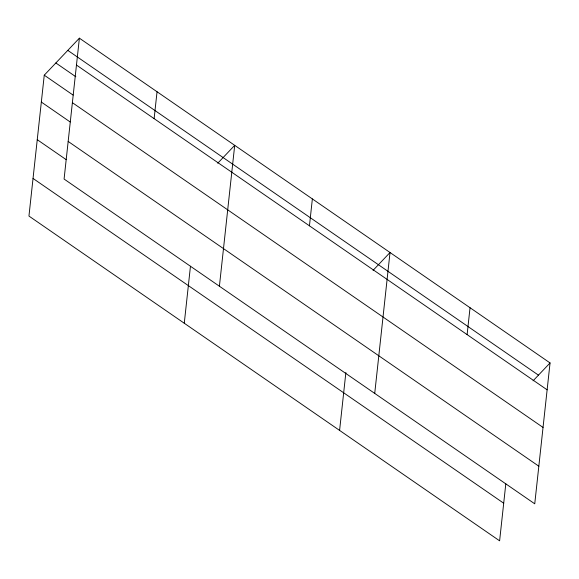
<?xml version="1.0" encoding="UTF-8"?>
<svg xmlns="http://www.w3.org/2000/svg" width="579" height="579" viewBox="0 0 579 579"><rect width="100%" height="100%" fill="white"/><g stroke="black" fill="none" stroke-linecap="round" stroke-linejoin="round"><path stroke-width="0.87" d="M79.388 38.171L64.081 179.049L534.743 503.817L550.05 362.939L79.388 38.171L44.257 75.183L28.95 216.061L499.612 540.829L505.807 483.834M154.123 118.644L157.047 91.757M184.267 323.234L190.462 266.239M219.405 286.221L234.705 145.343L217.74 163.22M309.447 225.817L312.363 198.93M339.591 430.407L345.873 372.529M374.722 393.394L390.022 252.516L373.057 270.393M467.115 334.611L470.039 307.731M533.078 380.816L550.05 362.939M67.794 50.387L538.456 375.149M76.464 65.058L547.126 389.826M55.852 62.966L75.82 76.746M44.257 75.183L73.099 95.086M72.382 102.671L543.044 427.44M41.333 102.063L70.182 121.974M68.17 141.435L538.832 466.204M37.244 139.684L66.093 159.587M33.039 178.441L503.701 503.209"/></g></svg>
